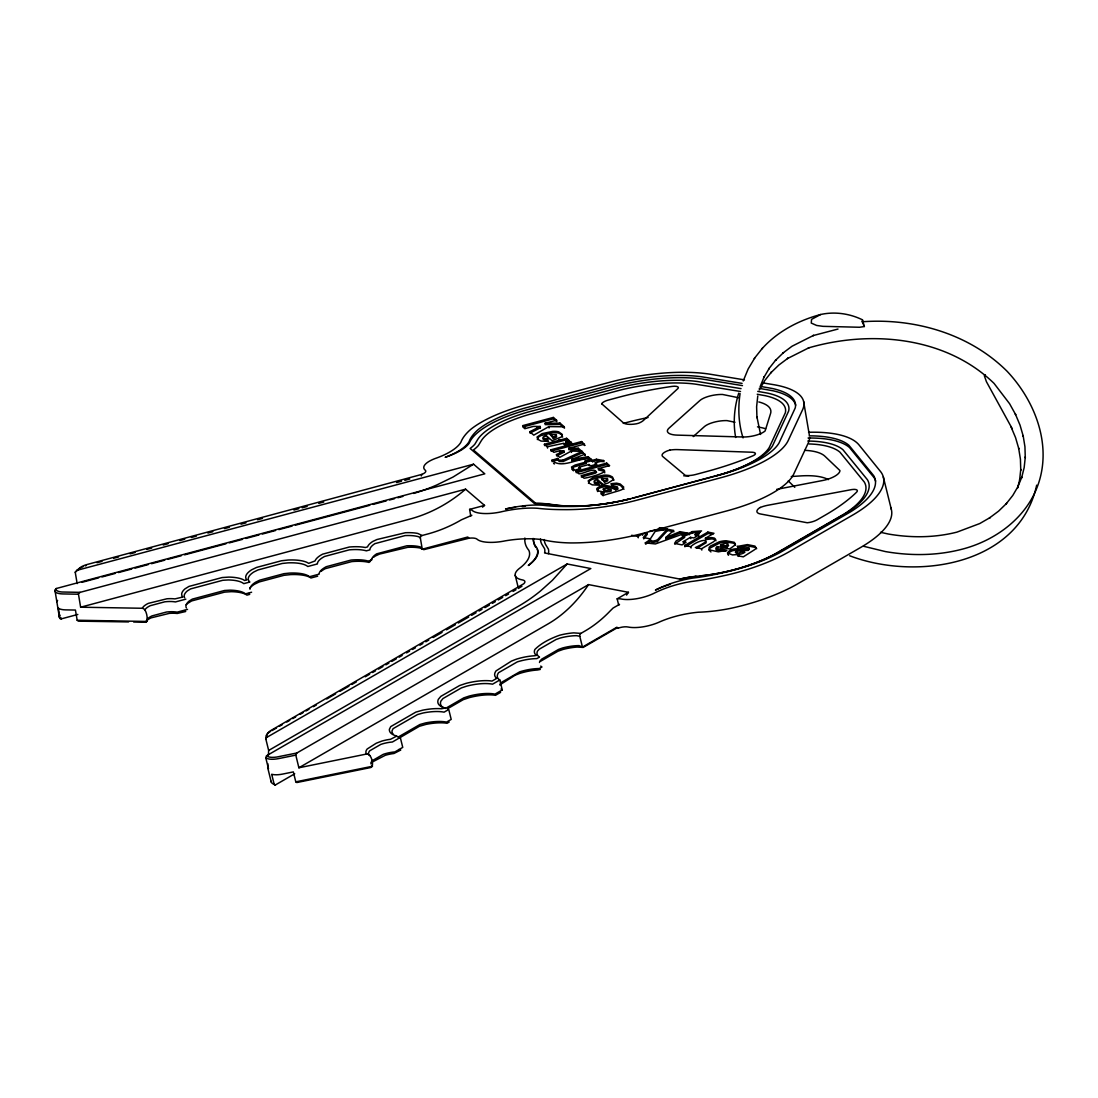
<?xml version="1.0" encoding="UTF-8"?>
<svg xmlns="http://www.w3.org/2000/svg" width="1098" height="1098" viewBox="0 0 1098 1098"><rect width="100%" height="100%" fill="white"/><g stroke="black" fill="none" stroke-linecap="round" stroke-linejoin="round"><path stroke-width="1.5" d="M77.162 583.601L75.227 572.209L76.887 570.356L473.554 464.193L484.794 473.828L56.218 588.528L54.955 590.271L59.361 617.172M133.668 622.017L145.554 622.223C148.752 622.415 146.995 608.539 142.356 608.265L80.621 607.208L78.411 593.84L80.085 592.357L465.593 489.173L484.547 505.396A132.927 120.656 -49.4 0 1 482.502 507.152M268.351 755.424L268.653 750.456L265.922 739.379L266.114 736.209A14.603 5.339 -13.9 0 1 266.279 735.468M265.922 739.379L267.198 734.631A13.19 4.817 -13.9 0 1 271.206 730.307L523.746 583.765A9.36 3.418 -13.9 0 0 522.305 579.881A25.597 9.36 -13.9 0 1 520.15 567.844A49.575 19.956 -13.6 0 0 528.797 550.276A100.247 39.267 -11.7 0 1 524.871 538.02M267.843 763.686L267.706 767.694L271.247 782.037M740.079 393.606C737.856 408.346 738.515 423.636 743.058 437.896M757.771 395.966L756.618 406.74L756.947 417.762L756.92 416.869L760.585 434.479M562.629 437.086L561.503 434.506L558.909 433.188A11.474 3.843 -9.7 0 0 552.898 432.708L540.93 435.563L538.061 437.32L537.32 439.557M738.734 393.139C734.26 407.427 732.956 422.757 735.674 437.498M1017.599 488.088L1019.836 479.195L1019.617 480.114L1020.756 469.354L1020.756 470.273L1020.426 459.225L1018.628 448.039L1018.834 448.862L1015.554 437.608L1010.86 426.449M1036.677 485.165C1019.04 565.909 915.718 580.938 849.66 555.753M54.914 590.381L54.955 590.271A14.631 4.9 -9.7 0 0 62.929 593.936L78.411 594.21M56.218 588.528L56.108 588.871A13.19 4.419 -9.7 0 0 61.872 592L80.085 592.357M56.89 601.677L57.576 600.414M604.751 472.867L604.449 471.275L598.547 469.971L598.314 468.64L609.61 465.607L606.714 463.123L576.025 471.33L576.258 472.675L606.933 464.468L608.868 466.115M743.209 380.979L748.163 368.983L754.861 357.783M760.187 386.523L764.222 376.655L763.837 377.52L769.259 368.242L768.682 368.983L776.025 359.677L775.462 360.391L783.492 352.609L782.805 353.144L792.042 346.227L813.632 335.357L812.959 335.631L838.007 329.043M421.316 475.928L421.975 474.35A9.36 3.129 -9.7 0 0 425.255 470.205A25.597 8.564 -9.7 0 1 437.004 457.866A49.575 18.378 -10.4 0 0 460.803 442.412A100.247 37.25 -8.4 0 1 470.617 429.483A100.193 33.544 -9.7 0 1 526.546 404.531L609.664 382.282A102.567 34.326 -9.7 0 1 710.845 374.336L744.444 379.867M145.512 622.319L146.158 621.139A20.272 6.78 -9.7 0 1 150.961 617.899L169.312 613.37A20.272 6.78 -9.7 0 1 177.217 613.466L185.686 611.517L184.889 610.57M597.655 491.561L597.024 489.859C602.075 484.891 610.159 487.045 615.758 489.818L617.735 489.035L617.351 486.867L613.206 486.277L611.284 483.669L616.596 483.161L620.178 483.985L623.719 487.1L622.442 489.296A10.307 3.445 -9.7 0 1 618.078 490.984L603.9 495.198L601.169 492.865L603.584 491.863L603.804 493.208L601.402 494.196L601.169 492.865M617.735 489.035L616.788 487.718M142.356 608.265L142.767 607.496A20.546 6.876 -9.7 0 1 148.299 603.378L166.91 598.781A20.546 6.876 -9.7 0 1 174.925 598.89L182.886 597.024L182.158 596.145A33.187 11.104 -9.7 0 1 185.04 588.83L188.993 586.414L222.125 577.548L228.892 577.095A33.187 11.104 -9.7 0 1 243.427 579.744L244.593 580.513L246.926 579.881L246.185 579.003A33.187 11.104 -9.7 0 1 251.689 569.78L256.63 567.405L281.459 560.762L288.156 560.021A33.187 11.104 -9.7 0 1 307.454 562.615L308.634 563.37L315.057 560.954A29.811 9.978 -9.7 0 1 322.592 554.174L349.301 547.024A29.811 9.978 -9.7 0 1 365.318 547.504L367.556 546.9A29.811 9.978 -9.7 0 1 372.785 541.451L376.889 539.543L405.382 532.722A29.811 9.978 -9.7 0 1 417.816 533.45L422.071 535.508L427.465 534.067A132.927 120.656 -49.4 0 0 461.421 519.807L471.852 515.278M674.735 544.059L684.644 537.43L684.329 536.126L682.078 535.7L686.785 532.969L689.05 533.408L692.138 531.624L701.567 530.897L695.171 534.589L695.501 535.893L699.33 533.683M759.226 389.955L764.661 380.69L771.414 372.112L770.823 372.812L778.866 365.03L788.076 358.126L787.39 358.607L808.993 347.723L808.32 347.97C870.44 329.798 945.707 336.455 994.047 383.394L1009.584 403.707L1015.691 414.687L1015.348 414.015L1020.042 425.173L1023.309 436.414L1023.13 435.577L1024.942 446.776L1025.271 457.811L1025.312 456.892L1024.16 467.652L1021.552 478.028L1021.813 477.108L1017.777 486.977L1018.23 486.153L1012.795 495.431L1006.043 503.996L1006.646 503.337L998.617 511.119L989.394 518.023L990.094 517.57L979.773 523.54L956.976 532.118C934.549 537.828 910.997 537.951 888.268 534.012L880.527 532.297M650.661 540.189L650.332 538.885L655.204 531.405L666.829 529.112L659.294 527.658L659.61 528.962L664.139 529.826M421.975 474.35L87.387 564.427A13.19 4.419 -9.7 0 0 79.866 567.831L76.887 570.356M737.76 547.751L737.431 546.447L742.632 547.957L748.699 547.682L747.793 549.069C741.493 549.618 731.515 546.433 727.425 552.994L732.558 554.929L738.968 554.421L738.432 556.384M748.987 548.012L749.303 549.316L748.109 550.373C741.809 550.922 731.831 547.737 727.754 554.298L728.523 555.259M643.442 537.553L646.955 533.038L647.271 534.342L643.771 538.857L643.442 537.553L650.332 538.885M761.916 348.862C777.302 331.61 798.52 320.438 820.673 314.495C834.658 311.407 849.605 313.534 862.424 319.793L864.387 326.531L859.528 327.259L822.937 326.339L816.651 325.461L811.271 323.073L811.559 319.367L820.673 314.495M754.285 358.524L762.479 348.148M267.706 767.694L268.488 768.806L265.757 757.716L266.567 755.753L590.82 568.558L567.144 563.974L552.472 580.238L540.408 591.067A202.828 148.079 -79.1 0 1 518.819 606.027L268.653 750.456M499.768 684.946L515.113 675.215L519.793 673.39A29.536 10.802 -13.9 0 1 537.457 670L540.312 669.451M890.629 507.358A102.567 37.497 -13.9 0 1 860.626 547.477L797.738 583.793A100.193 36.632 -13.9 0 1 730.005 608.484A100.247 47.338 -13.9 0 1 698.383 612.217A49.575 18.035 -11.6 0 0 660.31 621.619A25.597 9.36 -13.9 0 1 627.987 626.999A9.36 3.418 -13.9 0 0 618.105 628.18L616.884 627.219L582.462 647.093L579.785 636.291A2.196 1.606 -79.1 0 1 580.856 633.409L584.932 631.062A132.927 97.049 -79.1 0 0 610.063 611.051L613.123 608.018L619.533 604.353M667.241 529.195L667.57 530.499L657.441 541.492L653.283 542.439L649.673 541.492L645.651 544.183L645.336 542.879L649.357 540.189L652.953 541.136L657.126 540.189L667.241 529.195L673.692 530.444L665.786 537.54L666.115 538.844L680.362 532.969L686.387 534.136M579.387 469.148L579.044 467.501L581.158 466.609L589.036 464.509L590.628 465.868L596.873 464.207L595.267 462.834L603.722 460.57L603.955 461.915M579.264 468.846L579.373 467.199M666.115 538.844L669.506 535.797M693.236 436.592L704.34 426.669A16.731 5.6 -9.7 0 1 726.972 420.603L735.001 422.25M75.227 572.209L78.823 569.135A14.603 4.886 -9.7 0 1 79.77 568.435M717.419 546.598L716.349 547.435A4.323 1.578 -13.9 0 0 717.131 549.165L721.441 548.822L726.89 550.318L718.353 551.841L709.171 549.824L709.143 547.504L710.475 546.049L719.19 541.836A11.474 4.2 -13.9 0 1 726.231 540.765L734.315 542.33L735.331 543.935L734.782 545.226L729.69 548.973L717.419 546.598L717.749 547.902L716.678 548.739M720.521 544.828L726.547 545.981L727.988 543.73L725.435 543.318L720.521 544.828L720.851 546.118L726.876 547.284L728.592 545.555L727.37 544.704M738.968 554.421L737.568 555.739L743.305 556.851L753.544 550.345A10.307 3.761 -13.9 0 0 756.22 548.053L754.957 546.104L747.409 544.594L737.431 546.447M371.481 762.451L385.316 755.287A20.272 7.412 -13.9 0 1 393.962 753.489L400.729 750.03L398.752 749.509M736.305 552.939C734.878 555.986 743.319 553.914 744.869 552.239L742.55 552.225M626.546 595.102A132.927 97.049 -79.1 0 0 628.454 592.316L588.555 584.603L296.872 752.995L295.719 754.765L298.876 767.776L366.691 754.01C371.577 752.871 374.843 767.543 370.451 767.598L296.789 782.545L295.787 781.831L293.344 771.908L282.584 774.09A14.631 5.353 -13.9 0 1 272.633 774.488L271.686 774.255L274.143 784.178A1.441 1.057 -79.1 0 0 275.488 784.892L294.717 773.788M684.329 536.126L676.121 540.971L674.584 543.386L682.091 544.91L686.085 542.261L683.272 541.616L690.45 537.32L693.826 537.965L698.534 535.248L698.863 536.538M684.823 542.055L683.587 542.92L684.109 543.428M473.554 464.193L453.117 476.999L436.661 485.041A202.828 184.121 -49.4 0 1 413.671 493.441M603.969 490.106C602.226 492.961 609.843 491.794 611.462 490.971M272.029 730.582L276.463 728.015M279.414 726.313L282.378 724.598M286.811 722.045L289.762 720.329M292.727 718.627L295.678 716.925M300.125 714.359L303.075 712.657M306.04 710.941L308.991 709.239M313.424 706.673L316.389 704.971M326.737 698.987L335.604 693.867M340.037 691.315L348.917 686.181M351.868 684.479L356.315 681.927M365.181 676.793L369.614 674.241M372.579 672.525L375.53 670.823M378.494 669.121L382.928 666.555M385.878 664.853L388.843 663.137M391.794 661.435L396.227 658.869M399.192 657.167L402.143 655.451M406.576 652.898L409.54 651.183M412.491 649.481L415.456 647.779M419.889 645.212L422.854 643.51M425.804 641.795L428.755 640.093M433.202 637.526L442.069 632.407M446.502 629.84L455.382 624.721M458.333 623.019L468.681 617.035M471.646 615.333L476.079 612.766M479.03 611.064L481.995 609.363M484.945 607.647L489.392 605.094M492.343 603.378L495.294 601.677M498.259 599.961L502.692 597.408M505.656 595.692L508.607 593.991M513.041 591.424L516.005 589.722M518.956 588.02L521.921 586.305M267.034 737.238L567.144 563.974M631.666 535.275L637.911 536.483L642.275 533.957L646.955 533.038M683.574 536.318L692.454 532.928L700.318 532.324M298.876 767.776L548.039 623.925A132.927 97.049 -79.1 0 0 588.555 584.603M684.96 546.818L684.644 545.514L707.853 532.105L713.961 533.299L705.41 538.226L705.74 539.53L711.943 538.898L714.743 539.393L715.992 540.792M686.415 545.981L708.169 533.408L712.753 534.301M684.644 545.514L690.752 546.694C698.589 538.953 717.625 537.238 695.363 547.586L701.512 548.767L713.659 541.698L715.676 539.489L714.427 538.089L711.628 537.595L705.41 538.226M697.01 548.122L706.151 542.741L705.712 541.465M618.737 605.273L617.158 598.835L628.454 592.316M445.445 708.457L463.795 697.861L469.162 696.077A30.977 11.323 -13.9 0 1 495.006 694.114L502.266 689.928L499.81 679.991A27.615 10.088 -13.9 0 1 498.574 672.69L517.282 661.888A27.615 10.088 -13.9 0 1 536.853 658.608L539.53 657.057A27.615 10.088 -13.9 0 1 537.457 651.183L539.187 649.234L556.11 639.475L560.296 638.007A27.615 10.088 -13.9 0 1 576.574 635.673L579.785 636.291M398.409 736.923L419.944 724.502L425.448 722.951A30.977 11.323 -13.9 0 1 446.557 722.086L451.196 719.41L448.739 709.486L444.114 712.149A30.977 11.323 -13.9 0 0 422.991 713.014L417.487 714.565L393.098 728.647L392 730.911A30.977 11.323 -13.9 0 0 393.235 734.246M447.394 708.828L463.232 699.673L469.45 697.587A32.913 12.037 -13.9 0 1 493.167 694.993L495.514 695.309L500.592 692.385L499.782 691.754M499.81 679.991L492.563 684.178A30.977 11.323 -13.9 0 0 466.705 686.154L461.352 687.924L443.002 698.52L440.957 701.018A30.977 11.323 -13.9 0 0 443.386 707.62M540.696 661.202L557.99 651.21L563.041 649.44A29.536 10.802 -13.9 0 1 577.177 647.065L583.175 647.422L616.239 628.331L618.105 628.18M449.178 722.059L447.064 723.28L444.717 722.964A32.913 12.037 -13.9 0 0 426.024 724.392L419.422 726.286L392.425 742.001A18.337 6.712 -13.9 0 0 380.8 744.403L369.724 750.799A18.337 6.712 -13.9 0 0 369.271 755.369L369.806 755.465M560.186 424.446L545.212 424.638L544.979 423.306L559.966 423.101L560.186 424.446L564.482 428.124L564.262 426.779L548.863 426.614L533.752 435.137L529.771 431.734L540.175 426.463L540.408 427.808L530.005 433.065L529.771 431.734M582.036 452.637L581.803 451.305L571.303 451.058L559.733 457.386L556.466 454.586L563.837 450.88L564.07 452.225L556.686 455.917L556.466 454.586M617.501 487.704L615.525 488.473C609.925 485.7 601.855 483.545 596.804 488.514L598.616 490.984L603.584 491.863M558.621 440.01L559.87 439.433M557.619 458.47L557.853 459.801L552.129 461.585L551.91 460.254L557.619 458.47L559.06 460.172L562.958 460.144L582.009 451.47L585.303 455.437L582.009 451.47M557.853 459.801L559.294 461.517L563.192 461.489L582.228 452.815M665.786 537.54L680.046 531.665L686.072 532.832L655.41 543.949L645.336 542.879M590.216 459.65L588.308 458.017L572.058 460.735L571.838 459.403L585.069 454.105M572.058 460.735L575.009 459.554M546.214 435.7L544.567 436.29A4.323 1.441 -9.7 0 0 543.194 438.171L546.543 438.761L548.629 441.41L541.094 441.08L538.13 439.461L537.004 437.086L542.055 433.655L552.678 431.377A11.474 3.843 -9.7 0 1 558.676 431.843L562.368 434.506L561.462 436.935L552.047 440.682L546.214 435.7L548.78 439.035M550.304 434.616L553.172 437.059L556.247 435.728L556.357 434.616L550.304 434.616L553.392 438.404L556.48 437.073L556.576 435.961M597.367 479.497L595.706 480.087A4.323 1.441 -9.7 0 0 594.347 481.953L597.696 482.544L599.783 485.206L592.247 484.863L589.283 483.244L588.157 480.883L593.208 477.438L603.818 475.159A11.474 3.843 -9.7 0 1 609.829 475.64L612.423 476.957L613.549 479.538L608.018 483.051L603.186 484.479L597.367 479.497L597.6 480.828L602.253 484.822M601.457 478.399L604.312 480.855L607.4 479.524L607.496 478.412L601.457 478.399L604.545 482.187L607.633 480.855L607.729 479.744M739.599 546.996L747.724 545.898L755.273 547.394L756.7 548.726M715.333 476.065L723.033 474.048A94.085 31.499 -9.7 0 0 778.962 443.125L795.213 407.989A88.224 29.536 -9.7 0 0 772.47 388.527L760.516 386.414M553.337 417.432L553.57 418.777L556.796 421.536L556.576 420.205L553.337 417.432L522.662 425.64L525.887 428.412L533.381 426.408L540.175 426.463M553.57 418.777L522.895 426.985L525.05 428.824M544.979 423.306L556.576 420.205M97.049 562.711L102.018 561.394M113.602 558.292L118.557 556.961M130.14 553.859L135.109 552.527M146.693 549.425L151.648 548.108M163.231 545.006L168.2 543.675M179.77 540.573L184.738 539.242M191.354 537.471L196.322 536.153M207.893 533.052L212.861 531.72M224.445 528.618L229.4 527.287M240.984 524.185L245.952 522.868M257.536 519.766L262.491 518.434M293.935 510.021L298.889 508.69M302.197 507.811L307.166 506.48M318.749 503.378L323.704 502.047M396.502 482.571L401.47 481.24M404.778 480.348L409.732 479.03M565.937 442.961L569.574 441.986L566.856 439.653L544.635 445.596L544.402 444.265L566.637 438.308L569.354 440.641L565.703 441.616L565.937 442.961L569.999 442.782L572.305 444.072M544.402 444.265L547.326 446.762L563.919 443.249L565.182 445.788M581.775 442.919L551.086 451.127L550.867 449.796L581.542 441.574L584.74 445.459L581.542 441.574M563.837 450.88L559.609 450.784L553.831 452.335L550.867 449.796M580.842 451.621L578.454 449.576L568.901 449.7L568.682 448.355L584.52 444.127M82.117 582.283L98.655 577.85M101.963 576.972L115.18 573.431M118.488 572.552L131.719 569.011M135.027 568.119L148.244 564.578M151.551 563.699L164.782 560.158M168.09 559.266L181.307 555.725M184.615 554.847L225.941 543.784M229.249 542.892L242.48 539.365M245.787 538.473L259.004 534.932M262.312 534.053L275.543 530.512M278.851 529.62L292.082 526.079M295.376 525.201L369.779 505.286M373.087 504.407L386.304 500.866M389.612 499.974L394.566 498.657M397.874 497.765L402.842 496.433M571.729 469.134L573.403 467.089L586.346 463.342L585.056 461.091L591.287 459.417L592.591 461.682L596.667 460.584L602.5 461.64M586.346 463.342L586.126 462.011L575.16 465.017L571.454 467.062L574.94 470.191L580.609 468.434L579.044 467.501M592.357 460.337L596.447 459.252L603.722 460.57M585.275 462.436L591.52 460.762L592.591 461.682M80.621 607.208L409.938 519.066A132.927 120.656 -49.4 0 0 465.593 489.173M581.35 477.04L595.294 473.224L596.598 472.305L595.624 471.55M470.74 516.019L469.615 509.39L484.547 505.396M60.088 615.154A14.631 4.9 -9.7 0 0 59.608 617.776L59.717 617.886A1.441 1.304 -49.4 0 0 61.296 618.874L77.821 614.441M185.837 599.151L175.433 601.937A18.337 6.135 -9.7 0 0 164.81 601.8L150.165 605.725A18.337 6.135 -9.7 0 0 144.826 610.131L145.087 610.351M187.566 609.363L177.176 612.149A18.337 6.135 -9.7 0 0 166.539 612.011L151.895 615.937A18.337 6.135 -9.7 0 0 146.954 619.615L146.981 621.454L77.176 620.246L75.433 610.049L65.647 609.884A14.631 4.9 -9.7 0 1 58.372 608.127L59.717 617.886M251.607 592.234L245.485 593.867A30.977 10.376 -9.7 0 0 230.017 590.161L224.541 590.491L192.301 599.124L189.076 601.114A30.977 10.376 -9.7 0 0 186.248 604.682M317.665 576.189L310.954 577.987L309.677 577.177A32.913 11.021 -9.7 0 0 290.545 574.611L283.97 575.325L259.224 581.954L254.379 584.287A32.913 11.021 -9.7 0 0 249.891 588.089M249.973 589.242A30.977 10.376 -9.7 0 1 255.559 582.201L259.704 580.169L283.957 573.678L289.598 573.087A30.977 10.376 -9.7 0 1 309.526 576.725L319.106 574.158A27.615 9.237 -9.7 0 1 326.284 566.692L351.017 560.062A27.615 9.237 -9.7 0 1 368.077 561.051L371.604 560.104A27.615 9.237 -9.7 0 1 376.641 553.859L406.823 545.788A27.615 9.237 -9.7 0 1 420.575 547.01L422.25 549.206L467.762 537.018L468.983 538.212A9.36 3.129 -9.7 0 1 477.067 539.187A25.597 8.564 -9.7 0 0 505.19 540.861A49.575 17.17 -7.6 0 1 543.126 539.791A100.247 43.508 -12.6 0 0 569.917 542.92A100.193 33.544 -9.7 0 0 643.62 533.189L726.725 510.941A102.567 34.326 -9.7 0 0 793.84 473.842L808.197 443.125A96.706 32.377 -9.7 0 0 809.597 437.484M632.695 498.176L720.81 474.446A87.017 29.124 -9.7 0 0 772.525 445.857L788.639 411.064A81.156 27.162 -9.7 0 0 767.722 393.153L757.757 391.382M718.257 475.365L628.276 499.316A81.046 27.121 -9.7 0 1 619.752 501.251M679.552 579.168L679.786 579.113A56.616 20.697 -13.9 0 1 691.026 576.958L696.063 576.244M649.467 531.308L659.61 528.962M296.872 752.995L276.806 757.03A13.19 4.817 -13.9 0 1 266.841 756.042L266.567 755.753M295.746 755.136L278.755 758.581A14.631 5.353 -13.9 0 1 265.84 757.812L265.757 757.716M295.787 781.831L372.469 766.267L371.797 765.635M601.677 479.744L603.543 479.373M776.698 489.365L822.827 480.471A16.731 6.108 -13.9 0 0 839.956 470.575L824.969 456.274A52.553 19.215 -13.9 0 0 804.875 450.345M725.847 551.251L721.77 550.125L717.447 550.469A4.323 1.578 -13.9 0 1 716.225 549.398M571.838 459.403L588.089 456.686L590.944 459.129C579.332 456.562 561.874 469.917 551.91 460.254M611.284 483.669L611.504 485L616.829 484.493L620.397 485.33L624.007 489.241M564.962 444.457L571.934 443.606L570.905 441.657L565.703 441.616M694.869 576.436L701.677 575.723A81.046 29.632 -13.9 0 0 774.543 554.188L843.717 514.262A83.407 30.497 -13.9 0 0 864.263 481.995L839.997 452.225A77.546 28.356 -13.9 0 0 809.075 443.949M617.158 598.835L617.886 598.781A9.36 3.418 -13.9 0 1 621.07 598.973A25.597 9.36 -13.9 0 0 653.379 593.593A49.575 18.186 -16.1 0 1 690.82 581.583A100.247 25.446 -13.8 0 0 722.004 576.107A100.193 36.632 -13.9 0 0 789.75 551.416L852.624 515.113A102.567 37.497 -13.9 0 0 880.445 471.426L859.061 444.992A96.706 35.356 -13.9 0 0 808.553 432.283M791.26 476.505L801.169 475.887A52.553 19.215 -13.9 0 1 828.386 479.634M861.82 321.796C913.824 317.885 968.518 333.421 1006.29 370.479L1006.701 370.863C1034.467 400.001 1051.802 443.496 1038.571 483.244C1027.303 517.556 995.076 541.026 960.983 549.494C936.292 555.766 910.366 555.904 885.345 551.567L863.412 546.228M568.682 448.355L578.234 448.245L581.803 451.305M537.004 427.781L540.408 427.808M128.576 621.921L78.329 621.152L77.176 620.246M561.243 452.156L564.07 452.225M683.711 475.805L688.817 475.983M598.314 468.64C617.762 470.809 585.33 478.467 584.04 478.193L581.13 475.695L596.049 471.413C593.538 467.391 582.969 474.199 578.934 473.828L576.025 471.33M601.855 493.084L603.804 493.208M762.932 382.9L773.006 384.561A96.706 32.377 -9.7 0 1 802.542 409.842L788.186 440.559A102.567 34.326 -9.7 0 1 721.07 477.657L637.952 499.906A100.193 33.544 -9.7 0 1 564.248 509.637A100.247 23.14 -6.9 0 1 537.759 508.292A49.575 15.99 -11.7 0 0 500.276 512.039A25.597 8.564 -9.7 0 1 472.167 510.378A9.36 3.129 -9.7 0 0 470.177 509.499L469.615 509.39M742.097 383.38L701.43 376.751A94.085 31.499 -9.7 0 0 617.117 383.367L524.611 408.127A91.724 30.703 -9.7 0 0 478.055 429.689A91.765 33.228 -10.3 0 0 469.93 439.625L468.97 441.849A49.575 18.378 -10.4 0 1 445.157 457.303A49.547 16.58 -9.7 0 0 469.189 443.194L470.191 441.135A91.724 30.703 -9.7 0 1 524.995 410.364L617.501 385.604A94.085 31.499 -9.7 0 1 701.8 378.988L742.481 385.618M759.226 388.363L772.855 390.751A88.224 29.536 -9.7 0 1 795.666 405.244M741.068 388.637L697.367 381.5A87.017 29.124 -9.7 0 0 619.396 387.621L527.603 412.189A84.642 28.328 -9.7 0 0 477.026 440.586L474.858 444.196A56.616 18.954 -9.7 0 1 470.122 448.478L534.342 503.46A56.616 18.954 -9.7 0 1 544.43 503.762L551.992 504.764A84.642 28.328 -9.7 0 0 629.017 499.014M740.532 391.506L695.322 384.122A83.407 27.917 -9.7 0 0 620.59 389.996L529.167 414.468A81.046 27.121 -9.7 0 0 480.746 441.657L478.454 445.417A60.225 20.162 -9.7 0 1 473.416 449.974L535.893 503.46A60.225 20.162 -9.7 0 1 546.626 503.79L554.531 504.833A81.046 27.121 -9.7 0 0 618.325 501.553M757.208 394.251L765.333 395.719A77.546 25.954 -9.7 0 1 785.317 412.821L769.286 447.435A83.407 27.917 -9.7 0 1 723.747 473.636M468.983 538.212L423.814 549.659L420.095 548.026A29.536 9.882 -9.7 0 0 407.756 547.312L379.483 554.092L375.475 555.945A29.536 9.882 -9.7 0 0 373.553 557.304M695.171 534.589L698.534 535.248M667.57 530.499L674.021 531.748M580.856 633.409L573.801 632.873A29.811 10.898 -13.9 0 0 559.527 635.262C550.757 638.391 541.328 642.961 534.863 649.494A29.811 10.898 -13.9 0 0 535.769 654.82L536.524 655.396L534.081 655.794A29.811 10.898 -13.9 0 0 516.238 659.225L511.476 661.078L496.035 670.892A29.811 10.898 -13.9 0 0 496.049 677.754L496.804 678.331L492.028 681.089L489.845 680.787A33.187 12.133 -13.9 0 0 465.936 683.409L459.595 685.536L440.82 696.379L438.349 699.33A33.187 12.133 -13.9 0 0 443.496 707.551L445.335 708.045L441.396 708.759A33.187 12.133 -13.9 0 0 422.552 710.2L415.799 712.135L390.737 726.601L389.365 729.36A33.187 12.133 -13.9 0 0 395.047 735.523L396.886 736.017L390.545 739.283A20.546 7.508 -13.9 0 0 381.775 741.109L376.285 743.209L367.24 748.946A20.546 7.508 -13.9 0 0 366.21 753.338L366.691 754.01M738.583 397.737L722.525 394.47A16.731 5.6 -9.7 0 0 699.893 400.523L669.066 428.096A18.693 6.259 -9.7 0 0 677.288 435.124L742.481 436.99A16.731 5.6 -9.7 0 0 765.128 430.938L770.549 413.575A52.553 17.582 -9.7 0 0 758.8 401.937M757.496 426.834L760.708 427.493A52.553 17.582 -9.7 0 1 765.58 428.755M273.265 783.56A13.19 4.817 -13.9 0 0 273.759 784.068L274.143 784.178M275.488 784.892L275.365 784.864A13.19 4.817 -13.9 0 1 274.459 784.507M748.15 548.726L749.303 549.316M564.152 444.594L565.003 444.923M710.941 551.951L709.047 550.098L710.008 548.094L719.506 543.126A11.474 4.2 -13.9 0 1 726.547 542.069L733.725 543.194L735.646 545.239M572.47 469.999L573.609 470.781M553.57 463.383L554.421 463.974M559.966 423.101L564.262 426.779M585.056 461.091L586.126 462.011M601.402 494.196L603.214 495.761M422.25 549.206L420.369 538.102L418.846 536.798A27.615 9.237 -9.7 0 0 405.093 535.577L374.898 543.647A27.615 9.237 -9.7 0 0 369.875 549.892L366.334 550.839A27.615 9.237 -9.7 0 0 349.274 549.851L324.541 556.48A27.615 9.237 -9.7 0 0 317.377 563.947L307.783 566.513A30.977 10.376 -9.7 0 0 287.854 562.876L282.213 563.466L257.961 569.958L253.816 571.989A30.977 10.376 -9.7 0 0 249.877 582.022L243.756 583.656A30.977 10.376 -9.7 0 0 228.288 579.95L222.798 580.279L190.558 588.912L187.333 590.902A30.977 10.376 -9.7 0 0 184.642 597.737M582.462 647.093L579.03 645.61A27.615 10.088 -13.9 0 0 562.752 647.93L558.553 649.412L541.643 659.171L539.914 661.12A27.615 10.088 -13.9 0 0 539.502 662.492M788.254 480.897L794.787 487.32M61.241 618.805L61.296 618.874A13.19 4.419 -9.7 0 1 61.008 617.68M248.93 593.442L249.713 594.375L246.913 595.13L245.65 594.306A32.913 11.021 -9.7 0 0 231.239 591.671L224.623 592.124L191.615 600.949L187.744 603.324A32.913 11.021 -9.7 0 0 185.864 605.231M611.504 485L613.425 487.608L613.206 486.277M1012.37 428.989L986.429 381.706L984.343 375.736A8.921 3.157 -45.5 0 1 985.373 374.871M883.3 476.889L891.302 509.266M747.793 549.069L748.109 550.373M726.547 545.981L726.876 547.284M721.441 548.822L721.77 550.125M707.853 532.105L708.169 533.408M701.512 548.767L701.828 550.071M692.138 531.624L692.454 532.928M690.45 537.32L690.779 538.624M689.05 533.408L689.366 534.712M690.752 546.694L691.081 547.998M686.785 532.969L687.115 534.273M683.272 541.616L683.601 543.222M680.046 531.665L680.362 532.969M657.126 540.189L657.441 541.492M649.357 540.189L649.673 541.492M642.275 533.957L642.605 535.261M637.911 536.483L638.24 537.787M515.209 575.297L518.462 588.487M613.892 480.265L612.657 478.289L610.063 476.971A11.474 3.843 -9.7 0 0 604.051 476.505L592.069 479.346L589.201 481.116L588.473 483.353M803.626 401.525L809.295 434.808M615.525 488.473L615.758 489.818M606.714 463.123L606.933 464.468M604.312 480.855L604.545 482.187M596.447 459.252L596.667 460.584M595.267 462.834L595.5 464.166M597.696 482.544L597.93 483.889L594.567 483.298A4.323 1.441 -9.7 0 1 594.32 482.681M591.287 459.417L591.52 460.762M588.089 456.686L588.308 458.017M589.036 464.509L589.269 465.84M578.234 448.245L578.454 449.576M571.303 451.058L571.523 452.403M566.637 438.308L566.856 439.653M562.958 460.144L563.192 461.489M559.609 450.784L559.843 452.129M553.172 437.059L553.392 438.404M548.863 426.614L549.096 427.959M546.543 438.761L546.777 440.092L543.428 439.516A4.323 1.441 -9.7 0 1 543.771 438.184M547.326 446.762L547.559 448.108M862.424 319.793L862.479 320.369A8.921 2.882 88.4 0 0 863.179 324.061M864.346 326.477A8.921 2.882 88.4 0 1 863.536 325.035M515.511 507.303A49.547 16.58 -9.7 0 0 505.547 509.005A49.575 16.072 -11.8 0 1 543.03 505.258A93.934 26.256 -9.3 0 0 567.79 506.507A91.724 30.703 -9.7 0 0 630.526 498.808M522.14 506.562A49.547 16.58 -9.7 0 1 525.393 506.315M623.307 423.389A156.643 52.43 -9.7 0 1 648.081 417.514M186.386 607.949A30.977 10.376 -9.7 0 1 185.933 606.37M80.319 568.078A14.603 4.886 -9.7 0 1 80.909 567.735M82.254 567.076A14.603 4.886 -9.7 0 1 82.981 566.76M85.383 565.882A14.603 4.886 -9.7 0 1 86.248 565.621M372.03 558.662A29.536 9.882 -9.7 0 0 370.287 561.353L369.052 562.437L367.597 562.08A29.536 9.882 -9.7 0 0 351.717 561.6L325.255 568.682A29.536 9.882 -9.7 0 0 321.055 571.358M420.369 538.102A2.196 1.99 -49.4 0 1 422.071 535.508M722.415 474.048A83.407 27.917 -9.7 0 1 719.712 474.844M808.087 438.033A88.224 32.254 -13.9 0 1 849.481 447.49L874.118 477.699A94.085 34.395 -13.9 0 1 875.614 481.116M809.13 435.851A88.224 32.254 -13.9 0 1 848.946 445.321L873.583 475.53A94.085 34.395 -13.9 0 1 850.415 511.929L780.431 552.335A91.724 33.53 -13.9 0 1 722.045 572.923A93.934 29.426 -14.9 0 1 692.852 578.07A49.575 18.268 -16.1 0 0 655.424 590.065A49.547 18.117 -13.9 0 1 670.356 584.314M537.238 549.233A49.547 18.117 -13.9 0 1 528.275 565.497A49.575 19.956 -13.6 0 0 536.922 547.929L535.481 545.994A91.765 36.207 -13.8 0 1 533.065 538.459M700.387 575.928A84.642 30.95 -13.9 0 0 776.492 553.433L845.94 513.342A87.017 31.815 -13.9 0 0 867.379 479.675L842.976 449.768A81.156 29.673 -13.9 0 0 807.799 441.053M535.838 547.449A91.724 33.53 -13.9 0 1 533.669 538.596M540.463 539.008A84.642 30.95 -13.9 0 0 542.563 545.432L544.553 548.657A56.616 20.697 -13.9 0 1 544.581 552.98L679.937 579.099A60.225 22.015 -13.9 0 1 691.905 576.807M266.457 735.07A14.603 5.339 -13.9 0 1 269.284 732.229M269.888 731.831A14.603 5.339 -13.9 0 1 270.547 731.433M502.266 689.928A27.615 10.088 -13.9 0 1 501.031 688.981M500.194 684.054A27.615 10.088 -13.9 0 1 501.017 682.627L519.738 671.825A27.615 10.088 -13.9 0 1 539.31 668.545L541.987 666.994A27.615 10.088 -13.9 0 1 540.751 666.061M371.014 763.961A18.337 6.712 -13.9 0 1 372.181 760.736L383.257 754.34A18.337 6.712 -13.9 0 1 394.882 751.924L402.746 747.381L400.29 737.458A30.977 11.323 -13.9 0 1 397.311 736.676M273.896 784.123A14.631 5.353 -13.9 0 1 271.179 781.337M548.41 553.68A60.225 22.015 -13.9 0 0 548.369 549.082L546.31 545.706A81.046 29.632 -13.9 0 1 544.306 539.557M601.663 403.762L623.362 422.812A12.902 4.323 -9.7 0 0 636.264 423.828L638.514 423.265A15.66 5.243 -9.7 0 0 643.455 420.41L678.001 388.445A6.478 2.169 -9.7 0 0 672.113 386.4A156.643 52.43 -9.7 0 0 618.86 397.243L608.47 400.029A10.445 3.5 -9.7 0 0 601.663 403.762M735.427 552.061L738.666 553.09L744.54 550.935L737.691 551.059L735.427 552.061M603.186 489.118L605.972 490.573L611.243 489.626L606.398 488.267L603.186 489.118M760.324 507.441L758.732 508.429A12.902 4.721 -13.9 0 0 760.324 513.946L807.236 522.758A10.445 3.816 -13.9 0 0 817.255 519.738L825.12 515.195A156.643 57.261 -13.9 0 0 856.742 492.028A6.478 2.374 -13.9 0 0 851.966 489.543L767.969 505.245A15.66 5.723 -13.9 0 0 760.324 507.441M669.876 450.111L667.708 450.743A12.902 4.323 -9.7 0 0 662.739 456.535L685.289 475.365A10.445 3.5 -9.7 0 0 695.501 474.542L705.89 471.756A156.643 52.43 -9.7 0 0 753.091 455.725A6.478 2.169 -9.7 0 0 752.528 452.252L677.548 449.604A15.66 5.243 -9.7 0 0 669.876 450.111"/></g></svg>
